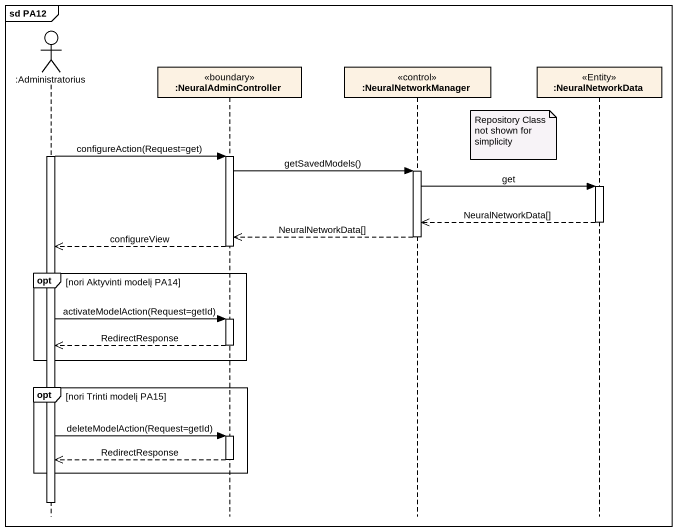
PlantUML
@startuml
mainframe sd PA12
hide footbox
actor ":Administratorius" as Administratorius
participant ":NeuralAdminController" as NeuralAdminController <<boundary>>
participant ":NeuralNetworkManager" as NeuralNetworkManager <<control>>
participant ":NeuralNetworkData" as NeuralNetworkData <<Entity>>

note left of NeuralNetworkData : Repository Class not shown for simplicity
activate Administratorius
Administratorius -> NeuralAdminController : configureAction(Request=get)
activate NeuralAdminController
NeuralAdminController -> NeuralNetworkManager : getSavedModels()
activate NeuralNetworkManager
NeuralNetworkManager -> NeuralNetworkData : get
activate NeuralNetworkData
NeuralNetworkData -->> NeuralNetworkManager : NeuralNetworkData[]
deactivate NeuralNetworkData
NeuralNetworkManager -->> NeuralAdminController : NeuralNetworkData[]
deactivate NeuralNetworkManager
NeuralAdminController -->> Administratorius : configureView
deactivate NeuralAdminController
opt nori Aktyvinti modelį PA14
  Administratorius -> NeuralAdminController : activateModelAction(Request=getId)
  activate NeuralAdminController
  NeuralAdminController -->> Administratorius : RedirectResponse
  deactivate NeuralAdminController
end
opt nori Trinti modelį PA15
  Administratorius -> NeuralAdminController : deleteModelAction(Request=getId)
  activate NeuralAdminController
  NeuralAdminController -->> Administratorius : RedirectResponse
  deactivate NeuralAdminController
end
deactivate Administratorius
@enduml
